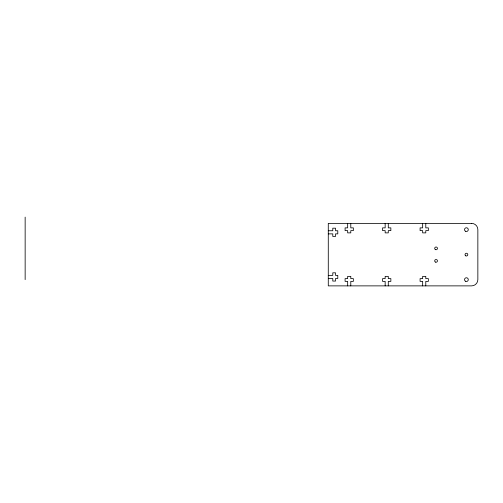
<?xml version="1.0" encoding="UTF-8"?>
<svg xmlns="http://www.w3.org/2000/svg" width="503" height="503" viewBox="0 0 503 503"><rect width="100%" height="100%" fill="white"/><g stroke="black" fill="none" stroke-linecap="round" stroke-linejoin="round"><path stroke-width="0.75" d="M328.283 230.751L332.785 230.751L332.785 228.186L335.532 228.186L335.532 230.751L337.783 230.751L337.783 233.876L335.532 233.876L335.532 236.435L332.785 236.435L332.785 233.876L328.283 233.876M328.283 275.374L332.785 275.374L332.785 272.815L335.532 272.815L335.532 275.374L337.783 275.374L337.783 278.499L335.532 278.499L335.532 281.064L332.785 281.064L332.785 278.499L328.283 278.499M425.783 223.376L425.783 227.872L428.349 227.872L428.349 230.626L425.783 230.626L425.783 232.876L422.658 232.876L422.658 230.626L420.099 230.626L420.099 227.872L422.658 227.872L422.658 223.376M425.783 285.874L425.783 281.378L428.349 281.378L428.349 278.624L425.783 278.624L425.783 276.373L422.658 276.373L422.658 278.624L420.099 278.624L420.099 281.378L422.658 281.378L422.658 285.874M388.285 223.376L388.285 227.872L390.85 227.872L390.85 230.626L388.285 230.626L388.285 232.876L385.16 232.876L385.16 230.626L382.594 230.626L382.594 227.872L385.16 227.872L385.16 223.376M388.285 285.874L388.285 281.378L390.85 281.378L390.85 278.624L388.285 278.624L388.285 276.373L385.16 276.373L385.16 278.624L382.594 278.624L382.594 281.378L385.16 281.378L385.16 285.874M350.786 223.376L350.786 227.872L353.345 227.872L353.345 230.626L350.786 230.626L350.786 232.876L347.661 232.876L347.661 230.626L345.096 230.626L345.096 227.872L347.661 227.872L347.661 223.376M350.786 285.874L350.786 281.378L353.345 281.378L353.345 278.624L350.786 278.624L350.786 276.373L347.661 276.373L347.661 278.624L345.096 278.624L345.096 281.378L347.661 281.378L347.661 285.874M25.15 217.126L25.15 279.624M471.6 223.376L328.283 223.376L328.283 285.874L471.6 285.874A6.25 6.25 0 0 0 477.85 279.624L477.85 229.626A6.25 6.25 0 0 0 471.6 223.376M465.363 281.177A1.874 1.874 0 0 0 468.28 279.762A1.874 1.874 0 0 0 465.596 277.939A1.874 1.874 0 0 0 465.363 281.177M465.363 231.179A1.874 1.874 0 0 0 468.28 229.758A1.874 1.874 0 0 0 465.596 227.941A1.874 1.874 0 0 0 465.363 231.179M465.728 255.813A1.377 1.377 0 0 0 467.79 254.625A1.377 1.377 0 0 0 465.728 253.437A1.377 1.377 0 0 0 465.728 255.813M435.378 262.063A1.377 1.377 0 0 0 437.44 260.875A1.377 1.377 0 0 0 435.378 259.686A1.377 1.377 0 0 0 435.378 262.063M435.378 249.563A1.377 1.377 0 0 0 437.44 248.375A1.377 1.377 0 0 0 435.378 247.187A1.377 1.377 0 0 0 435.378 249.563"/></g></svg>
